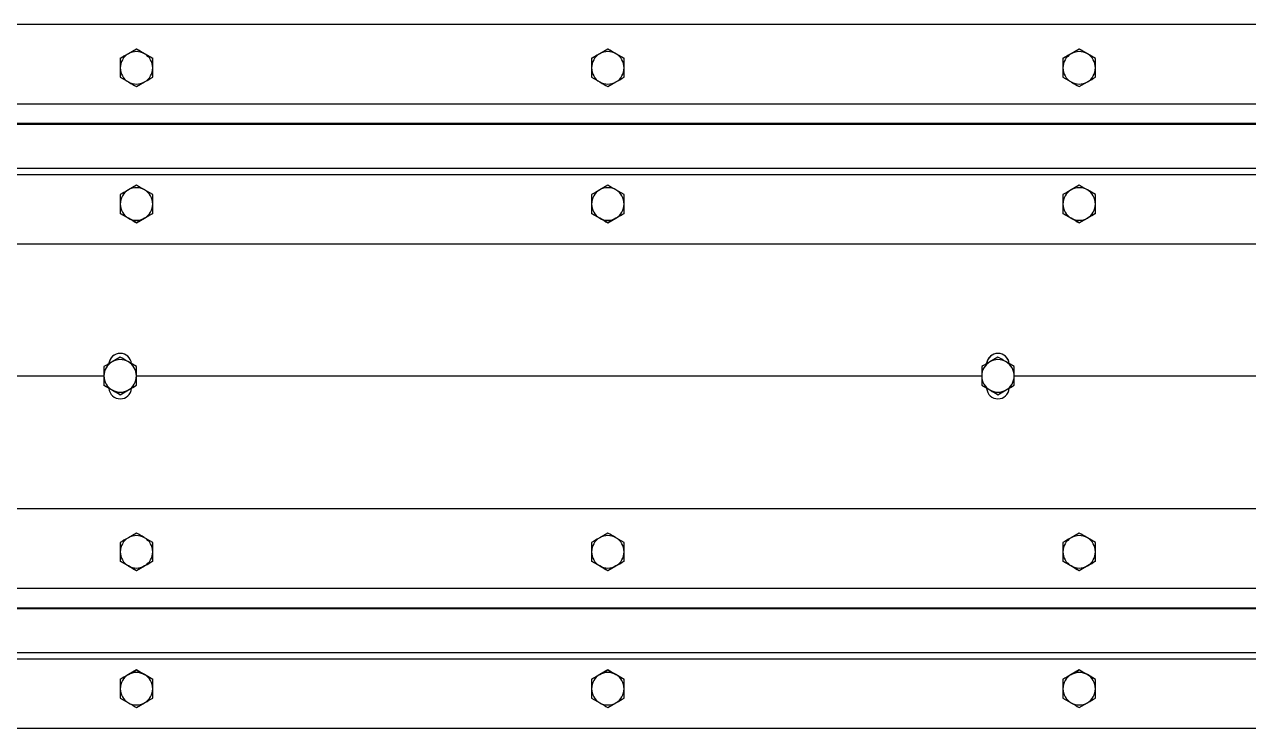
# Model space of a CAD drawing. Header units: millimetres. Extents: x -361 to 14022, y -1822 to 1455.
# Drawn here: x 3832.3 to 3863.68, y 854.44 to 872.49 of the extents above; entities that cross this region are included whole.
import ezdxf

# ---------------------------------------------------------------- set-up
doc = ezdxf.new("R2010")
doc.units = ezdxf.units.MM

msp = doc.modelspace()

# ---------------------------------------------------------------- linework, layer by layer
at = {"color": 7, "linetype": 'Continuous', "lineweight": 25}
for p, q in [((3884.757188, 872.489778), (3761.423854, 872.489778)), ((3834.757188, 871.621908), (3834.965521, 871.742178)), ((3834.965521, 871.742178), (3835.173854, 871.862448)), ((3835.173854, 871.858959), (3834.965521, 871.738178)), ((3835.173854, 871.862448), (3835.173854, 871.858959)), ((3835.173854, 871.862448), (3835.382188, 871.742178)), ((3835.382188, 871.742178), (3835.590521, 871.621908)), ((3835.590521, 871.618419), (3835.382188, 871.738178)), ((3846.840521, 871.621908), (3847.048854, 871.742178)), ((3847.048854, 871.742178), (3847.257188, 871.862448)), ((3847.257188, 871.858959), (3847.048854, 871.738178)), ((3847.257188, 871.862448), (3847.257188, 871.858959)), ((3847.257188, 871.862448), (3847.465521, 871.742178)), ((3847.465521, 871.742178), (3847.673854, 871.621908)), ((3847.673854, 871.618419), (3847.465521, 871.738178)), ((3858.923854, 871.621908), (3859.132188, 871.742178)), ((3859.132188, 871.742178), (3859.340521, 871.862448)), ((3859.340521, 871.858959), (3859.132188, 871.738178)), ((3859.340521, 871.862448), (3859.340521, 871.858959)), ((3859.340521, 871.862448), (3859.548854, 871.742178)), ((3859.548854, 871.742178), (3859.757188, 871.621908)), ((3859.757188, 871.618419), (3859.548854, 871.738178)), ((3834.757188, 871.137339), (3834.965521, 871.016558)), ((3846.840521, 871.137339), (3847.048854, 871.016558)), ((3858.923854, 871.137339), (3859.132188, 871.016558)), ((3835.173854, 870.896799), (3835.382188, 871.016558)), ((3847.257188, 870.896799), (3847.465521, 871.016558)), ((3859.340521, 870.896799), (3859.548854, 871.016558)), ((3884.757188, 870.443032), (3761.423854, 870.443032)), ((3884.757188, 869.950482), (3761.423854, 869.950482)), ((3884.757188, 869.929013), (3761.423854, 869.929013)), ((3884.757188, 868.799046), (3761.423854, 868.799046)), ((3884.757188, 868.633247), (3761.423854, 868.633247)), ((3835.173854, 868.367441), (3834.965521, 868.24755)), ((3835.590521, 868.126891), (3835.382188, 868.24755)), ((3847.257188, 868.367441), (3847.048854, 868.24755)), ((3847.673854, 868.126891), (3847.465521, 868.24755)), ((3859.340521, 868.367441), (3859.132188, 868.24755)), ((3859.757188, 868.126891), (3859.548854, 868.24755)), ((3834.757188, 867.645791), (3834.965521, 867.5259)), ((3834.965521, 867.522892), (3834.757188, 867.643167)), ((3835.590521, 867.643167), (3835.382188, 867.522892)), ((3846.840521, 867.645791), (3847.048854, 867.5259)), ((3847.048854, 867.522892), (3846.840521, 867.643167)), ((3847.673854, 867.643167), (3847.465521, 867.522892)), ((3858.923854, 867.645791), (3859.132188, 867.5259)), ((3859.132188, 867.522892), (3858.923854, 867.643167)), ((3859.757188, 867.643167), (3859.548854, 867.522892)), ((3835.173854, 867.402617), (3834.965521, 867.522892)), ((3835.173854, 867.405241), (3835.382188, 867.5259)), ((3835.382188, 867.522892), (3835.173854, 867.402617)), ((3835.173854, 867.402617), (3835.173854, 867.405241)), ((3847.257188, 867.402617), (3847.048854, 867.522892)), ((3847.257188, 867.405241), (3847.465521, 867.5259)), ((3847.465521, 867.522892), (3847.257188, 867.402617)), ((3847.257188, 867.402617), (3847.257188, 867.405241)), ((3859.340521, 867.402617), (3859.132188, 867.522892)), ((3859.340521, 867.405241), (3859.548854, 867.5259)), ((3859.548854, 867.522892), (3859.340521, 867.402617)), ((3859.340521, 867.402617), (3859.340521, 867.405241)), ((3884.757188, 866.858733), (3761.423854, 866.858733)), ((3834.757188, 863.960892), (3834.548854, 863.841001)), ((3835.173854, 863.720342), (3834.965521, 863.841001)), ((3857.257188, 863.960892), (3857.048854, 863.841001)), ((3857.673854, 863.720342), (3857.465521, 863.841001)), ((3834.340521, 863.476228), (3812.673854, 863.476228)), ((3834.340521, 863.239242), (3834.548854, 863.119351)), ((3834.548854, 863.116021), (3834.340521, 863.236296)), ((3835.173854, 863.236296), (3834.965521, 863.116021)), ((3856.840521, 863.476228), (3835.173854, 863.476228)), ((3856.840521, 863.239242), (3857.048854, 863.119351)), ((3857.048854, 863.116021), (3856.840521, 863.236296)), ((3857.673854, 863.236296), (3857.465521, 863.116021)), ((3878.501976, 863.476228), (3857.673854, 863.476228)), ((3834.757188, 862.995746), (3834.548854, 863.116021)), ((3834.757188, 862.998693), (3834.965521, 863.119351)), ((3834.965521, 863.116021), (3834.757188, 862.995746)), ((3834.757188, 862.995746), (3834.757188, 862.998693)), ((3857.257188, 862.995746), (3857.048854, 863.116021)), ((3857.257188, 862.998693), (3857.465521, 863.119351)), ((3857.465521, 863.116021), (3857.257188, 862.995746)), ((3857.257188, 862.995746), (3857.257188, 862.998693)), ((3884.757188, 860.074978), (3761.423854, 860.074978)), ((3835.173854, 859.451248), (3834.965521, 859.331357)), ((3847.257188, 859.451248), (3847.048854, 859.331357)), ((3859.340521, 859.451248), (3859.132188, 859.331357)), ((3835.590521, 859.210698), (3835.382188, 859.331357)), ((3847.673854, 859.210698), (3847.465521, 859.331357)), ((3859.757188, 859.210698), (3859.548854, 859.331357)), ((3834.757188, 858.729599), (3834.965521, 858.609708)), ((3834.965521, 858.6067), (3834.757188, 858.726975)), ((3835.173854, 858.486425), (3834.965521, 858.6067)), ((3835.173854, 858.489049), (3835.382188, 858.609708)), ((3835.382188, 858.6067), (3835.173854, 858.486425)), ((3835.590521, 858.726975), (3835.382188, 858.6067)), ((3846.840521, 858.729599), (3847.048854, 858.609708)), ((3847.048854, 858.6067), (3846.840521, 858.726975)), ((3847.257188, 858.486425), (3847.048854, 858.6067)), ((3847.257188, 858.489049), (3847.465521, 858.609708)), ((3847.465521, 858.6067), (3847.257188, 858.486425)), ((3847.673854, 858.726975), (3847.465521, 858.6067)), ((3858.923854, 858.729599), (3859.132188, 858.609708)), ((3859.132188, 858.6067), (3858.923854, 858.726975)), ((3859.340521, 858.486425), (3859.132188, 858.6067)), ((3859.340521, 858.489049), (3859.548854, 858.609708)), ((3859.548854, 858.6067), (3859.340521, 858.486425)), ((3859.757188, 858.726975), (3859.548854, 858.6067)), ((3835.173854, 858.486425), (3835.173854, 858.489049)), ((3847.257188, 858.486425), (3847.257188, 858.489049)), ((3859.340521, 858.486425), (3859.340521, 858.489049)), ((3884.757188, 858.028149), (3761.423854, 858.028149)), ((3884.757188, 857.528294), (3761.423854, 857.528294)), ((3884.757188, 857.504824), (3761.423854, 857.504824)), ((3884.757188, 856.382158), (3761.423854, 856.382158)), ((3884.757188, 856.215507), (3761.423854, 856.215507)), ((3884.757188, 856.214364), (3761.423854, 856.214364)), ((3834.757188, 855.704403), (3834.965521, 855.824673)), ((3834.965521, 855.824673), (3835.173854, 855.944943)), ((3835.173854, 855.941453), (3834.965521, 855.820673)), ((3835.173854, 855.944943), (3835.173854, 855.941453)), ((3835.173854, 855.944943), (3835.382188, 855.824673)), ((3835.382188, 855.824673), (3835.590521, 855.704403)), ((3835.590521, 855.700913), (3835.382188, 855.820673)), ((3846.840521, 855.704403), (3847.048854, 855.824673)), ((3847.048854, 855.824673), (3847.257188, 855.944943)), ((3847.257188, 855.941453), (3847.048854, 855.820673)), ((3847.257188, 855.944943), (3847.257188, 855.941453)), ((3847.257188, 855.944943), (3847.465521, 855.824673)), ((3847.465521, 855.824673), (3847.673854, 855.704403)), ((3847.673854, 855.700913), (3847.465521, 855.820673)), ((3858.923854, 855.704403), (3859.132188, 855.824673)), ((3859.132188, 855.824673), (3859.340521, 855.944943)), ((3859.340521, 855.941453), (3859.132188, 855.820673)), ((3859.340521, 855.944943), (3859.340521, 855.941453)), ((3859.340521, 855.944943), (3859.548854, 855.824673)), ((3859.548854, 855.824673), (3859.757188, 855.704403)), ((3859.757188, 855.700913), (3859.548854, 855.820673)), ((3834.757188, 855.219833), (3834.965521, 855.099053)), ((3835.173854, 854.979293), (3835.382188, 855.099053)), ((3846.840521, 855.219833), (3847.048854, 855.099053)), ((3847.257188, 854.979293), (3847.465521, 855.099053)), ((3858.923854, 855.219833), (3859.132188, 855.099053)), ((3859.340521, 854.979293), (3859.548854, 855.099053)), ((3884.757188, 854.439922), (3761.423854, 854.439922))]:
    msp.add_line(p, q, dxfattribs=at)
for centre, radius, start, end in [((3835.173808, 871.377361), 0.416621, 119.9963499, 179.9989831), ((3835.173854, 871.377296), 0.4167, 60.0026331, 119.9973669), ((3835.1739, 871.377361), 0.416621, 0.0010169, 60.0036501), ((3847.257142, 871.377361), 0.416621, 119.9963499, 179.9989831), ((3847.257188, 871.377296), 0.4167, 60.0026331, 119.9973669), ((3847.257234, 871.377361), 0.416621, 0.0010169, 60.0036501), ((3859.340475, 871.377361), 0.416621, 119.9963499, 179.9989831), ((3859.340521, 871.377296), 0.4167, 60.0026331, 119.9973669), ((3859.340567, 871.377361), 0.416621, 0.0010169, 60.0036501), ((3835.173808, 871.377376), 0.416621, 180.0010169, 240.0036501), ((3835.1739, 871.377376), 0.416621, 299.9963499, 359.9989831), ((3847.257142, 871.377376), 0.416621, 180.0010169, 240.0036501), ((3847.257234, 871.377376), 0.416621, 299.9963499, 359.9989831), ((3859.340475, 871.377376), 0.416621, 180.0010169, 240.0036501), ((3859.340567, 871.377376), 0.416621, 299.9963499, 359.9989831), ((3835.173854, 871.37744), 0.4167, 240.0026331, 299.9973669), ((3847.257188, 871.37744), 0.4167, 240.0026331, 299.9973669), ((3859.340521, 871.37744), 0.4167, 240.0026331, 299.9973669), ((3835.173828, 867.886721), 0.416641, 119.9979362, 179.999425), ((3835.173854, 867.886684), 0.416685, 60.0014888, 119.9985112), ((3835.17388, 867.886721), 0.416641, 0.000575, 60.0020638), ((3847.257162, 867.886721), 0.416641, 119.9979362, 179.999425), ((3847.257188, 867.886684), 0.416685, 60.0014888, 119.9985112), ((3847.257214, 867.886721), 0.416641, 0.000575, 60.0020638), ((3859.340495, 867.886721), 0.416641, 119.9979362, 179.999425), ((3859.340521, 867.886684), 0.416685, 60.0014888, 119.9985112), ((3859.340547, 867.886721), 0.416641, 0.000575, 60.0020638), ((3835.173828, 867.886729), 0.416641, 180.000575, 240.0020638), ((3835.17388, 867.886729), 0.416641, 299.9979362, 359.999425), ((3847.257162, 867.886729), 0.416641, 180.000575, 240.0020638), ((3847.257214, 867.886729), 0.416641, 299.9979362, 359.999425), ((3859.340495, 867.886729), 0.416641, 180.000575, 240.0020638), ((3859.340547, 867.886729), 0.416641, 299.9979362, 359.999425), ((3835.173854, 867.886766), 0.416685, 240.0014888, 299.9985112), ((3847.257188, 867.886766), 0.416685, 240.0014888, 299.9985112), ((3859.340521, 867.886766), 0.416685, 240.0014888, 299.9985112), ((3834.757162, 863.480172), 0.416641, 119.9979362, 179.999425), ((3834.757188, 863.480135), 0.416685, 60.0014888, 119.9985112), ((3834.757214, 863.480172), 0.416641, 0.000575, 60.0020638), ((3857.257162, 863.480172), 0.416641, 119.9979362, 179.999425), ((3857.257188, 863.480135), 0.416685, 60.0014888, 119.9985112), ((3857.257214, 863.480172), 0.416641, 0.000575, 60.0020638), ((3834.757162, 863.48018), 0.416641, 180.000575, 240.0020638), ((3834.757214, 863.48018), 0.416641, 299.9979362, 359.999425), ((3857.257162, 863.48018), 0.416641, 180.000575, 240.0020638), ((3857.257214, 863.48018), 0.416641, 299.9979362, 359.999425), ((3834.757188, 863.480217), 0.416685, 240.0014888, 299.9985112), ((3857.257188, 863.480217), 0.416685, 240.0014888, 299.9985112), ((3835.173828, 858.970528), 0.416641, 119.9979362, 179.999425), ((3835.173854, 858.970492), 0.416685, 60.0014888, 119.9985112), ((3835.17388, 858.970528), 0.416641, 0.000575, 60.0020638), ((3847.257162, 858.970528), 0.416641, 119.9979362, 179.999425), ((3847.257188, 858.970492), 0.416685, 60.0014888, 119.9985112), ((3847.257214, 858.970528), 0.416641, 0.000575, 60.0020638), ((3859.340495, 858.970528), 0.416641, 119.9979362, 179.999425), ((3859.340521, 858.970492), 0.416685, 60.0014888, 119.9985112), ((3859.340547, 858.970528), 0.416641, 0.000575, 60.0020638), ((3835.173828, 858.970537), 0.416641, 180.000575, 240.0020638), ((3835.17388, 858.970537), 0.416641, 299.9979362, 359.999425), ((3847.257162, 858.970537), 0.416641, 180.000575, 240.0020638), ((3847.257214, 858.970537), 0.416641, 299.9979362, 359.999425), ((3859.340495, 858.970537), 0.416641, 180.000575, 240.0020638), ((3859.340547, 858.970537), 0.416641, 299.9979362, 359.999425), ((3835.173854, 858.970573), 0.416685, 240.0014888, 299.9985112), ((3847.257188, 858.970573), 0.416685, 240.0014888, 299.9985112), ((3859.340521, 858.970573), 0.416685, 240.0014888, 299.9985112), ((3835.173808, 855.459856), 0.416621, 119.9963499, 179.9989831), ((3835.173854, 855.459791), 0.4167, 60.0026331, 119.9973669), ((3835.1739, 855.459856), 0.416621, 0.0010169, 60.0036501), ((3847.257142, 855.459856), 0.416621, 119.9963499, 179.9989831), ((3847.257188, 855.459791), 0.4167, 60.0026331, 119.9973669), ((3847.257234, 855.459856), 0.416621, 0.0010169, 60.0036501), ((3859.340475, 855.459856), 0.416621, 119.9963499, 179.9989831), ((3859.340521, 855.459791), 0.4167, 60.0026331, 119.9973669), ((3859.340567, 855.459856), 0.416621, 0.0010169, 60.0036501), ((3835.173808, 855.45987), 0.416621, 180.0010169, 240.0036501), ((3835.1739, 855.45987), 0.416621, 299.9963499, 359.9989831), ((3847.257142, 855.45987), 0.416621, 180.0010169, 240.0036501), ((3847.257234, 855.45987), 0.416621, 299.9963499, 359.9989831), ((3859.340475, 855.45987), 0.416621, 180.0010169, 240.0036501), ((3859.340567, 855.45987), 0.416621, 299.9963499, 359.9989831), ((3835.173854, 855.459935), 0.4167, 240.0026331, 299.9973669), ((3847.257188, 855.459935), 0.4167, 240.0026331, 299.9973669), ((3859.340521, 855.459935), 0.4167, 240.0026331, 299.9973669)]:
    msp.add_arc(centre, radius, start, end, dxfattribs=at)
for centre, major_axis, ratio, start_param, end_param in [((3834.757188, 863.767073), (0.291667, 0), 0.99718384, 0.110352693, 3.031165251), ((3834.757188, 863.766183), (0.291667, 0), 0.99718384, 0.118638052, 3.016266016), ((3857.257188, 863.767073), (0.291667, 0), 0.99718384, 0.110352693, 3.031165251), ((3857.257188, 863.766183), (0.291667, 0), 0.99718384, 0.118638052, 3.016266016), ((3834.757188, 863.183771), (0, 0.292457), 0.997297519, 1.661940517, 4.621244829), ((3857.257188, 863.183771), (0, 0.292457), 0.997297519, 1.661938664, 4.621246697)]:
    msp.add_ellipse(centre, major_axis=major_axis, ratio=ratio, start_param=start_param, end_param=end_param, dxfattribs=at)
for points, knots in [([(3834.965521, 871.738178), (3834.960582, 871.735328), (3834.890231, 871.694721), (3834.821289, 871.655182), (3834.757188, 871.618419)], [0, 0, 0, 0, 0.070200577, 1, 1, 1, 1]), ([(3835.382188, 871.738178), (3835.377249, 871.74103), (3835.306897, 871.781651), (3835.237956, 871.821711), (3835.173854, 871.858959)], [0, 0, 0, 0, 0.070200577, 1, 1, 1, 1]), ([(3847.048854, 871.738178), (3847.043916, 871.735328), (3846.973564, 871.694721), (3846.904623, 871.655182), (3846.840521, 871.618419)], [0, 0, 0, 0, 0.070200577, 1, 1, 1, 1]), ([(3847.465521, 871.738178), (3847.460582, 871.74103), (3847.390231, 871.781651), (3847.321289, 871.821711), (3847.257188, 871.858959)], [0, 0, 0, 0, 0.070200577, 1, 1, 1, 1]), ([(3859.132188, 871.738178), (3859.127249, 871.735328), (3859.056897, 871.694721), (3858.987956, 871.655182), (3858.923854, 871.618419)], [0, 0, 0, 0, 0.070200577, 1, 1, 1, 1]), ([(3859.548854, 871.738178), (3859.543916, 871.74103), (3859.473564, 871.781651), (3859.404623, 871.821711), (3859.340521, 871.858959)], [0, 0, 0, 0, 0.070200577, 1, 1, 1, 1]), ([(3834.757188, 871.618419), (3834.757188, 871.557268), (3834.757188, 871.47766), (3834.757188, 871.396244), (3834.757188, 871.377368)], [0, 0, 0, 0, 0.768150727, 1, 1, 1, 1]), ([(3834.757188, 871.377368), (3834.757188, 871.313178), (3834.757188, 871.231822), (3834.757188, 871.153801), (3834.757188, 871.137339)], [0, 0, 0, 0, 0.7889992378, 1, 1, 1, 1]), ([(3835.590521, 871.377368), (3835.590521, 871.396244), (3835.590521, 871.47766), (3835.590521, 871.557268), (3835.590521, 871.618419)], [0, 0, 0, 0, 0.231849273, 1, 1, 1, 1]), ([(3835.590521, 871.137339), (3835.590521, 871.153801), (3835.590521, 871.231822), (3835.590521, 871.313178), (3835.590521, 871.377368)], [0, 0, 0, 0, 0.211000762, 1, 1, 1, 1]), ([(3846.840521, 871.618419), (3846.840521, 871.557268), (3846.840521, 871.47766), (3846.840521, 871.396244), (3846.840521, 871.377368)], [0, 0, 0, 0, 0.768150727, 1, 1, 1, 1]), ([(3846.840521, 871.377368), (3846.840521, 871.313178), (3846.840521, 871.231822), (3846.840521, 871.153801), (3846.840521, 871.137339)], [0, 0, 0, 0, 0.7889992378, 1, 1, 1, 1]), ([(3847.673854, 871.377368), (3847.673854, 871.396244), (3847.673854, 871.47766), (3847.673854, 871.557268), (3847.673854, 871.618419)], [0, 0, 0, 0, 0.231849273, 1, 1, 1, 1]), ([(3847.673854, 871.137339), (3847.673854, 871.153801), (3847.673854, 871.231822), (3847.673854, 871.313178), (3847.673854, 871.377368)], [0, 0, 0, 0, 0.211000762, 1, 1, 1, 1]), ([(3858.923854, 871.618419), (3858.923854, 871.557268), (3858.923854, 871.47766), (3858.923854, 871.396244), (3858.923854, 871.377368)], [0, 0, 0, 0, 0.768150727, 1, 1, 1, 1]), ([(3858.923854, 871.377368), (3858.923854, 871.313178), (3858.923854, 871.231822), (3858.923854, 871.153801), (3858.923854, 871.137339)], [0, 0, 0, 0, 0.7889992378, 1, 1, 1, 1]), ([(3859.757188, 871.377368), (3859.757188, 871.396244), (3859.757188, 871.47766), (3859.757188, 871.557268), (3859.757188, 871.618419)], [0, 0, 0, 0, 0.231849273, 1, 1, 1, 1]), ([(3859.757188, 871.137339), (3859.757188, 871.153801), (3859.757188, 871.231822), (3859.757188, 871.313178), (3859.757188, 871.377368)], [0, 0, 0, 0, 0.211000762, 1, 1, 1, 1]), ([(3835.382188, 871.016558), (3835.387127, 871.01941), (3835.457478, 871.060031), (3835.52642, 871.100091), (3835.590521, 871.137339)], [0, 0, 0, 0, 0.070200577, 1, 1, 1, 1]), ([(3847.465521, 871.016558), (3847.47046, 871.01941), (3847.540812, 871.060031), (3847.609753, 871.100091), (3847.673854, 871.137339)], [0, 0, 0, 0, 0.070200577, 1, 1, 1, 1]), ([(3859.548854, 871.016558), (3859.553793, 871.01941), (3859.624145, 871.060031), (3859.693086, 871.100091), (3859.757188, 871.137339)], [0, 0, 0, 0, 0.070200577, 1, 1, 1, 1]), ([(3834.965521, 871.016558), (3834.97046, 871.013708), (3835.040812, 870.973101), (3835.109753, 870.933562), (3835.173854, 870.896799)], [0, 0, 0, 0, 0.070200577, 1, 1, 1, 1]), ([(3847.048854, 871.016558), (3847.053793, 871.013708), (3847.124145, 870.973101), (3847.193086, 870.933562), (3847.257188, 870.896799)], [0, 0, 0, 0, 0.070200577, 1, 1, 1, 1]), ([(3859.132188, 871.016558), (3859.137127, 871.013708), (3859.207478, 870.973101), (3859.27642, 870.933562), (3859.340521, 870.896799)], [0, 0, 0, 0, 0.070200577, 1, 1, 1, 1]), ([(3834.965521, 868.24755), (3834.960582, 868.244698), (3834.890231, 868.204077), (3834.821289, 868.16408), (3834.757188, 868.126891)], [0, 0, 0, 0, 0.070200577, 1, 1, 1, 1]), ([(3835.382188, 868.24755), (3835.377249, 868.2504), (3835.306897, 868.29101), (3835.237956, 868.330616), (3835.173854, 868.367441)], [0, 0, 0, 0, 0.070200577, 1, 1, 1, 1]), ([(3847.048854, 868.24755), (3847.043916, 868.244698), (3846.973564, 868.204077), (3846.904623, 868.16408), (3846.840521, 868.126891)], [0, 0, 0, 0, 0.070200577, 1, 1, 1, 1]), ([(3847.465521, 868.24755), (3847.460582, 868.2504), (3847.390231, 868.29101), (3847.321289, 868.330616), (3847.257188, 868.367441)], [0, 0, 0, 0, 0.070200577, 1, 1, 1, 1]), ([(3859.132188, 868.24755), (3859.127249, 868.244698), (3859.056897, 868.204077), (3858.987956, 868.16408), (3858.923854, 868.126891)], [0, 0, 0, 0, 0.070200577, 1, 1, 1, 1]), ([(3859.548854, 868.24755), (3859.543916, 868.2504), (3859.473564, 868.29101), (3859.404623, 868.330616), (3859.340521, 868.367441)], [0, 0, 0, 0, 0.070200577, 1, 1, 1, 1]), ([(3834.757188, 868.126891), (3834.757188, 868.066103), (3834.757188, 867.986969), (3834.757188, 867.905592), (3834.757188, 867.886725)], [0, 0, 0, 0, 0.7681507272, 1, 1, 1, 1]), ([(3835.590521, 867.886725), (3835.590521, 867.905592), (3835.590521, 867.986969), (3835.590521, 868.066103), (3835.590521, 868.126891)], [0, 0, 0, 0, 0.231849273, 1, 1, 1, 1]), ([(3846.840521, 868.126891), (3846.840521, 868.066103), (3846.840521, 867.986969), (3846.840521, 867.905592), (3846.840521, 867.886725)], [0, 0, 0, 0, 0.7681507272, 1, 1, 1, 1]), ([(3847.673854, 867.886725), (3847.673854, 867.905592), (3847.673854, 867.986969), (3847.673854, 868.066103), (3847.673854, 868.126891)], [0, 0, 0, 0, 0.231849273, 1, 1, 1, 1]), ([(3858.923854, 868.126891), (3858.923854, 868.066103), (3858.923854, 867.986969), (3858.923854, 867.905592), (3858.923854, 867.886725)], [0, 0, 0, 0, 0.7681507272, 1, 1, 1, 1]), ([(3859.757188, 867.886725), (3859.757188, 867.905592), (3859.757188, 867.986969), (3859.757188, 868.066103), (3859.757188, 868.126891)], [0, 0, 0, 0, 0.231849273, 1, 1, 1, 1]), ([(3834.757188, 867.886725), (3834.757188, 867.82242), (3834.757188, 867.740917), (3834.757188, 867.662366), (3834.757188, 867.645791)], [0, 0, 0, 0, 0.7889992378, 1, 1, 1, 1]), ([(3835.382188, 867.5259), (3835.387127, 867.528751), (3835.457478, 867.569361), (3835.52642, 867.608966), (3835.590521, 867.645791)], [0, 0, 0, 0, 0.070200577, 1, 1, 1, 1]), ([(3835.590521, 867.645791), (3835.590521, 867.662366), (3835.590521, 867.740917), (3835.590521, 867.82242), (3835.590521, 867.886725)], [0, 0, 0, 0, 0.211000762, 1, 1, 1, 1]), ([(3846.840521, 867.886725), (3846.840521, 867.82242), (3846.840521, 867.740917), (3846.840521, 867.662366), (3846.840521, 867.645791)], [0, 0, 0, 0, 0.7889992378, 1, 1, 1, 1]), ([(3847.465521, 867.5259), (3847.47046, 867.528751), (3847.540812, 867.569361), (3847.609753, 867.608966), (3847.673854, 867.645791)], [0, 0, 0, 0, 0.070200577, 1, 1, 1, 1]), ([(3847.673854, 867.645791), (3847.673854, 867.662366), (3847.673854, 867.740917), (3847.673854, 867.82242), (3847.673854, 867.886725)], [0, 0, 0, 0, 0.211000762, 1, 1, 1, 1]), ([(3858.923854, 867.886725), (3858.923854, 867.82242), (3858.923854, 867.740917), (3858.923854, 867.662366), (3858.923854, 867.645791)], [0, 0, 0, 0, 0.7889992378, 1, 1, 1, 1]), ([(3859.548854, 867.5259), (3859.553793, 867.528751), (3859.624145, 867.569361), (3859.693086, 867.608966), (3859.757188, 867.645791)], [0, 0, 0, 0, 0.070200577, 1, 1, 1, 1]), ([(3859.757188, 867.645791), (3859.757188, 867.662366), (3859.757188, 867.740917), (3859.757188, 867.82242), (3859.757188, 867.886725)], [0, 0, 0, 0, 0.211000762, 1, 1, 1, 1]), ([(3834.965521, 867.5259), (3834.97046, 867.523049), (3835.040812, 867.482428), (3835.109753, 867.442431), (3835.173854, 867.405241)], [0, 0, 0, 0, 0.0702005767, 1, 1, 1, 1]), ([(3847.048854, 867.5259), (3847.053793, 867.523049), (3847.124145, 867.482428), (3847.193086, 867.442431), (3847.257188, 867.405241)], [0, 0, 0, 0, 0.0702005767, 1, 1, 1, 1]), ([(3859.132188, 867.5259), (3859.137127, 867.523049), (3859.207478, 867.482428), (3859.27642, 867.442431), (3859.340521, 867.405241)], [0, 0, 0, 0, 0.0702005767, 1, 1, 1, 1]), ([(3834.548854, 863.841001), (3834.543916, 863.838149), (3834.473564, 863.797528), (3834.404623, 863.757531), (3834.340521, 863.720342)], [0, 0, 0, 0, 0.070200577, 1, 1, 1, 1]), ([(3834.965521, 863.841001), (3834.960582, 863.843852), (3834.890231, 863.884462), (3834.821289, 863.924067), (3834.757188, 863.960892)], [0, 0, 0, 0, 0.070200577, 1, 1, 1, 1]), ([(3857.048854, 863.841001), (3857.043916, 863.838149), (3856.973564, 863.797528), (3856.904623, 863.757531), (3856.840521, 863.720342)], [0, 0, 0, 0, 0.070200577, 1, 1, 1, 1]), ([(3857.465521, 863.841001), (3857.460582, 863.843852), (3857.390231, 863.884462), (3857.321289, 863.924067), (3857.257188, 863.960892)], [0, 0, 0, 0, 0.070200577, 1, 1, 1, 1]), ([(3834.340521, 863.720342), (3834.340521, 863.659555), (3834.340521, 863.58042), (3834.340521, 863.499043), (3834.340521, 863.480176)], [0, 0, 0, 0, 0.7681507276, 1, 1, 1, 1]), ([(3835.173854, 863.480176), (3835.173854, 863.499043), (3835.173854, 863.58042), (3835.173854, 863.659555), (3835.173854, 863.720342)], [0, 0, 0, 0, 0.231849273, 1, 1, 1, 1]), ([(3856.840521, 863.720342), (3856.840521, 863.659555), (3856.840521, 863.58042), (3856.840521, 863.499043), (3856.840521, 863.480176)], [0, 0, 0, 0, 0.7681507276, 1, 1, 1, 1]), ([(3857.673854, 863.480176), (3857.673854, 863.499043), (3857.673854, 863.58042), (3857.673854, 863.659555), (3857.673854, 863.720342)], [0, 0, 0, 0, 0.231849273, 1, 1, 1, 1]), ([(3834.340521, 863.480176), (3834.340521, 863.415871), (3834.340521, 863.334369), (3834.340521, 863.255817), (3834.340521, 863.239242)], [0, 0, 0, 0, 0.7889992377, 1, 1, 1, 1]), ([(3834.965521, 863.119351), (3834.97046, 863.122202), (3835.040812, 863.162812), (3835.109753, 863.202417), (3835.173854, 863.239242)], [0, 0, 0, 0, 0.070200577, 1, 1, 1, 1]), ([(3835.173854, 863.239242), (3835.173854, 863.255817), (3835.173854, 863.334369), (3835.173854, 863.415871), (3835.173854, 863.480176)], [0, 0, 0, 0, 0.211000762, 1, 1, 1, 1]), ([(3856.840521, 863.480176), (3856.840521, 863.415871), (3856.840521, 863.334369), (3856.840521, 863.255817), (3856.840521, 863.239242)], [0, 0, 0, 0, 0.7889992377, 1, 1, 1, 1]), ([(3857.465521, 863.119351), (3857.47046, 863.122202), (3857.540812, 863.162812), (3857.609753, 863.202417), (3857.673854, 863.239242)], [0, 0, 0, 0, 0.070200577, 1, 1, 1, 1]), ([(3857.673854, 863.239242), (3857.673854, 863.255817), (3857.673854, 863.334369), (3857.673854, 863.415871), (3857.673854, 863.480176)], [0, 0, 0, 0, 0.211000762, 1, 1, 1, 1]), ([(3834.548854, 863.119351), (3834.553793, 863.1165), (3834.624145, 863.075879), (3834.693086, 863.035882), (3834.757188, 862.998693)], [0, 0, 0, 0, 0.070200577, 1, 1, 1, 1]), ([(3857.048854, 863.119351), (3857.053793, 863.1165), (3857.124145, 863.075879), (3857.193086, 863.035882), (3857.257188, 862.998693)], [0, 0, 0, 0, 0.070200577, 1, 1, 1, 1]), ([(3835.382188, 859.331357), (3835.377249, 859.334208), (3835.306897, 859.374818), (3835.237956, 859.414423), (3835.173854, 859.451248)], [0, 0, 0, 0, 0.070200577, 1, 1, 1, 1]), ([(3847.465521, 859.331357), (3847.460582, 859.334208), (3847.390231, 859.374818), (3847.321289, 859.414423), (3847.257188, 859.451248)], [0, 0, 0, 0, 0.070200577, 1, 1, 1, 1]), ([(3859.548854, 859.331357), (3859.543916, 859.334208), (3859.473564, 859.374818), (3859.404623, 859.414423), (3859.340521, 859.451248)], [0, 0, 0, 0, 0.070200577, 1, 1, 1, 1]), ([(3834.965521, 859.331357), (3834.960582, 859.328505), (3834.890231, 859.287885), (3834.821289, 859.247888), (3834.757188, 859.210698)], [0, 0, 0, 0, 0.070200577, 1, 1, 1, 1]), ([(3834.757188, 859.210698), (3834.757188, 859.149911), (3834.757188, 859.070776), (3834.757188, 858.989399), (3834.757188, 858.970532)], [0, 0, 0, 0, 0.768150727, 1, 1, 1, 1]), ([(3835.590521, 858.970532), (3835.590521, 858.989399), (3835.590521, 859.070776), (3835.590521, 859.149911), (3835.590521, 859.210698)], [0, 0, 0, 0, 0.231849273, 1, 1, 1, 1]), ([(3847.048854, 859.331357), (3847.043916, 859.328505), (3846.973564, 859.287885), (3846.904623, 859.247888), (3846.840521, 859.210698)], [0, 0, 0, 0, 0.070200577, 1, 1, 1, 1]), ([(3846.840521, 859.210698), (3846.840521, 859.149911), (3846.840521, 859.070776), (3846.840521, 858.989399), (3846.840521, 858.970532)], [0, 0, 0, 0, 0.768150727, 1, 1, 1, 1]), ([(3847.673854, 858.970532), (3847.673854, 858.989399), (3847.673854, 859.070776), (3847.673854, 859.149911), (3847.673854, 859.210698)], [0, 0, 0, 0, 0.231849273, 1, 1, 1, 1]), ([(3859.132188, 859.331357), (3859.127249, 859.328505), (3859.056897, 859.287885), (3858.987956, 859.247888), (3858.923854, 859.210698)], [0, 0, 0, 0, 0.070200577, 1, 1, 1, 1]), ([(3858.923854, 859.210698), (3858.923854, 859.149911), (3858.923854, 859.070776), (3858.923854, 858.989399), (3858.923854, 858.970532)], [0, 0, 0, 0, 0.768150727, 1, 1, 1, 1]), ([(3859.757188, 858.970532), (3859.757188, 858.989399), (3859.757188, 859.070776), (3859.757188, 859.149911), (3859.757188, 859.210698)], [0, 0, 0, 0, 0.231849273, 1, 1, 1, 1]), ([(3834.757188, 858.970532), (3834.757188, 858.906227), (3834.757188, 858.824725), (3834.757188, 858.746173), (3834.757188, 858.729599)], [0, 0, 0, 0, 0.7889992378, 1, 1, 1, 1]), ([(3835.590521, 858.729599), (3835.590521, 858.746173), (3835.590521, 858.824725), (3835.590521, 858.906227), (3835.590521, 858.970532)], [0, 0, 0, 0, 0.211000762, 1, 1, 1, 1]), ([(3846.840521, 858.970532), (3846.840521, 858.906227), (3846.840521, 858.824725), (3846.840521, 858.746173), (3846.840521, 858.729599)], [0, 0, 0, 0, 0.7889992378, 1, 1, 1, 1]), ([(3847.673854, 858.729599), (3847.673854, 858.746173), (3847.673854, 858.824725), (3847.673854, 858.906227), (3847.673854, 858.970532)], [0, 0, 0, 0, 0.211000762, 1, 1, 1, 1]), ([(3858.923854, 858.970532), (3858.923854, 858.906227), (3858.923854, 858.824725), (3858.923854, 858.746173), (3858.923854, 858.729599)], [0, 0, 0, 0, 0.7889992378, 1, 1, 1, 1]), ([(3859.757188, 858.729599), (3859.757188, 858.746173), (3859.757188, 858.824725), (3859.757188, 858.906227), (3859.757188, 858.970532)], [0, 0, 0, 0, 0.211000762, 1, 1, 1, 1]), ([(3834.965521, 858.609708), (3834.97046, 858.606856), (3835.040812, 858.566235), (3835.109753, 858.526238), (3835.173854, 858.489049)], [0, 0, 0, 0, 0.070200577, 1, 1, 1, 1]), ([(3835.382188, 858.609708), (3835.387127, 858.612558), (3835.457478, 858.653168), (3835.52642, 858.692774), (3835.590521, 858.729599)], [0, 0, 0, 0, 0.070200577, 1, 1, 1, 1]), ([(3847.048854, 858.609708), (3847.053793, 858.606856), (3847.124145, 858.566235), (3847.193086, 858.526238), (3847.257188, 858.489049)], [0, 0, 0, 0, 0.070200577, 1, 1, 1, 1]), ([(3847.465521, 858.609708), (3847.47046, 858.612558), (3847.540812, 858.653168), (3847.609753, 858.692774), (3847.673854, 858.729599)], [0, 0, 0, 0, 0.070200577, 1, 1, 1, 1]), ([(3859.132188, 858.609708), (3859.137127, 858.606856), (3859.207478, 858.566235), (3859.27642, 858.526238), (3859.340521, 858.489049)], [0, 0, 0, 0, 0.070200577, 1, 1, 1, 1]), ([(3859.548854, 858.609708), (3859.553793, 858.612558), (3859.624145, 858.653168), (3859.693086, 858.692774), (3859.757188, 858.729599)], [0, 0, 0, 0, 0.070200577, 1, 1, 1, 1]), ([(3834.965521, 855.820673), (3834.960582, 855.817822), (3834.890231, 855.777216), (3834.821289, 855.737677), (3834.757188, 855.700913)], [0, 0, 0, 0, 0.070200577, 1, 1, 1, 1]), ([(3834.757188, 855.700913), (3834.757188, 855.639763), (3834.757188, 855.560155), (3834.757188, 855.478739), (3834.757188, 855.459863)], [0, 0, 0, 0, 0.768150727, 1, 1, 1, 1]), ([(3835.382188, 855.820673), (3835.377249, 855.823525), (3835.306897, 855.864146), (3835.237956, 855.904206), (3835.173854, 855.941453)], [0, 0, 0, 0, 0.070200577, 1, 1, 1, 1]), ([(3835.590521, 855.459863), (3835.590521, 855.478739), (3835.590521, 855.560155), (3835.590521, 855.639763), (3835.590521, 855.700913)], [0, 0, 0, 0, 0.231849273, 1, 1, 1, 1]), ([(3847.048854, 855.820673), (3847.043916, 855.817822), (3846.973564, 855.777216), (3846.904623, 855.737677), (3846.840521, 855.700913)], [0, 0, 0, 0, 0.070200577, 1, 1, 1, 1]), ([(3846.840521, 855.700913), (3846.840521, 855.639763), (3846.840521, 855.560155), (3846.840521, 855.478739), (3846.840521, 855.459863)], [0, 0, 0, 0, 0.768150727, 1, 1, 1, 1]), ([(3847.465521, 855.820673), (3847.460582, 855.823525), (3847.390231, 855.864146), (3847.321289, 855.904206), (3847.257188, 855.941453)], [0, 0, 0, 0, 0.070200577, 1, 1, 1, 1]), ([(3847.673854, 855.459863), (3847.673854, 855.478739), (3847.673854, 855.560155), (3847.673854, 855.639763), (3847.673854, 855.700913)], [0, 0, 0, 0, 0.231849273, 1, 1, 1, 1]), ([(3859.132188, 855.820673), (3859.127249, 855.817822), (3859.056897, 855.777216), (3858.987956, 855.737677), (3858.923854, 855.700913)], [0, 0, 0, 0, 0.070200577, 1, 1, 1, 1]), ([(3858.923854, 855.700913), (3858.923854, 855.639763), (3858.923854, 855.560155), (3858.923854, 855.478739), (3858.923854, 855.459863)], [0, 0, 0, 0, 0.768150727, 1, 1, 1, 1]), ([(3859.548854, 855.820673), (3859.543916, 855.823525), (3859.473564, 855.864146), (3859.404623, 855.904206), (3859.340521, 855.941453)], [0, 0, 0, 0, 0.070200577, 1, 1, 1, 1]), ([(3859.757188, 855.459863), (3859.757188, 855.478739), (3859.757188, 855.560155), (3859.757188, 855.639763), (3859.757188, 855.700913)], [0, 0, 0, 0, 0.231849273, 1, 1, 1, 1]), ([(3834.757188, 855.459863), (3834.757188, 855.395673), (3834.757188, 855.314317), (3834.757188, 855.236296), (3834.757188, 855.219833)], [0, 0, 0, 0, 0.788999238, 1, 1, 1, 1]), ([(3835.590521, 855.219833), (3835.590521, 855.236296), (3835.590521, 855.314317), (3835.590521, 855.395673), (3835.590521, 855.459863)], [0, 0, 0, 0, 0.2110007622, 1, 1, 1, 1]), ([(3846.840521, 855.459863), (3846.840521, 855.395673), (3846.840521, 855.314317), (3846.840521, 855.236296), (3846.840521, 855.219833)], [0, 0, 0, 0, 0.788999238, 1, 1, 1, 1]), ([(3847.673854, 855.219833), (3847.673854, 855.236296), (3847.673854, 855.314317), (3847.673854, 855.395673), (3847.673854, 855.459863)], [0, 0, 0, 0, 0.2110007622, 1, 1, 1, 1]), ([(3858.923854, 855.459863), (3858.923854, 855.395673), (3858.923854, 855.314317), (3858.923854, 855.236296), (3858.923854, 855.219833)], [0, 0, 0, 0, 0.788999238, 1, 1, 1, 1]), ([(3859.757188, 855.219833), (3859.757188, 855.236296), (3859.757188, 855.314317), (3859.757188, 855.395673), (3859.757188, 855.459863)], [0, 0, 0, 0, 0.2110007622, 1, 1, 1, 1]), ([(3834.965521, 855.099053), (3834.97046, 855.096202), (3835.040812, 855.055596), (3835.109753, 855.016057), (3835.173854, 854.979293)], [0, 0, 0, 0, 0.070200577, 1, 1, 1, 1]), ([(3835.382188, 855.099053), (3835.387127, 855.101905), (3835.457478, 855.142526), (3835.52642, 855.182586), (3835.590521, 855.219833)], [0, 0, 0, 0, 0.0702005767, 1, 1, 1, 1]), ([(3847.048854, 855.099053), (3847.053793, 855.096202), (3847.124145, 855.055596), (3847.193086, 855.016057), (3847.257188, 854.979293)], [0, 0, 0, 0, 0.070200577, 1, 1, 1, 1]), ([(3847.465521, 855.099053), (3847.47046, 855.101905), (3847.540812, 855.142526), (3847.609753, 855.182586), (3847.673854, 855.219833)], [0, 0, 0, 0, 0.0702005767, 1, 1, 1, 1]), ([(3859.132188, 855.099053), (3859.137127, 855.096202), (3859.207478, 855.055596), (3859.27642, 855.016057), (3859.340521, 854.979293)], [0, 0, 0, 0, 0.070200577, 1, 1, 1, 1]), ([(3859.548854, 855.099053), (3859.553793, 855.101905), (3859.624145, 855.142526), (3859.693086, 855.182586), (3859.757188, 855.219833)], [0, 0, 0, 0, 0.0702005767, 1, 1, 1, 1])]:
    msp.add_open_spline(points, degree=3, knots=knots, dxfattribs=at)

doc.saveas('drawing.dxf')
